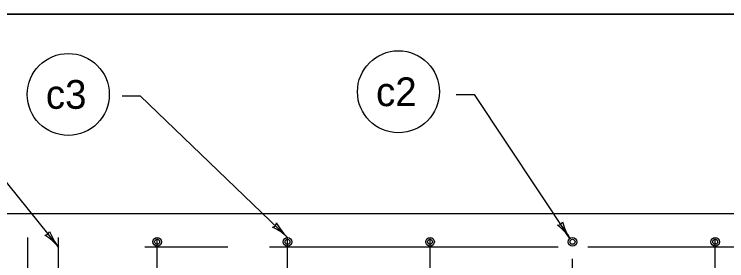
# Model space of a CAD drawing. Extents: x 1007 to 1035.5, y 1000.5 to 1021.5.
# Drawn here: x 1009.939 to 1014.891, y 1019.785 to 1021.5 of the extents above; entities that cross this region are included whole.
import ezdxf

# ---------------------------------------------------------------- set-up
doc = ezdxf.new("R2010")
doc.units = 0
for name, color, linetype in [('Level 1', 7, 'Continuous'), ('Level 10', 7, 'Continuous'), ('Level 11', 7, 'Continuous')]:
    doc.layers.add(name, color=color, linetype=linetype)

msp = doc.modelspace()

# ---------------------------------------------------------------- linework, layer by layer
at = {"layer": 'Level 1'}
for p, q in [((1009.3867, 1020.9418), (1010.2477, 1019.8795)), ((1013.0115, 1020.9418), (1013.1365, 1020.9418)), ((1013.1365, 1020.9418), (1013.8013, 1019.9408)), ((1010.6888, 1020.9324), (1010.8138, 1020.9324)), ((1010.8138, 1020.9324), (1011.8382, 1019.9473)), ((1009.8894, 1020.1141), (1020.0144, 1020.1141)), ((1010.0337, 1019.3057), (1010.0337, 1019.9473)), ((1010.2477, 1018.8762), (1010.2477, 1019.9473)), ((1010.9322, 1019.0307), (1010.9322, 1019.9473)), ((1011.8384, 1019.5528), (1011.8384, 1019.9473)), ((1012.8292, 1018.5733), (1012.8292, 1019.9473)), ((1014.8107, 1019.0307), (1014.8107, 1019.9473)), ((1010.8477, 1019.8819), (1011.4237, 1019.8819)), ((1011.7129, 1019.8819), (1013.7198, 1019.8819)), ((1013.9263, 1019.8819), (1017.2158, 1019.8819)), ((1013.8199, 1019.0307), (1013.8199, 1019.7993))]:
    msp.add_line(p, q, dxfattribs=at)
for centre, radius in [((1012.6098, 1020.9608), 0.285), ((1010.315, 1020.9422), 0.285), ((1010.9322, 1019.9174), 0.0299), ((1010.9322, 1019.9174), 0.0171), ((1011.8385, 1019.9174), 0.0299), ((1011.8385, 1019.9174), 0.0171), ((1012.8292, 1019.9174), 0.0299), ((1012.8292, 1019.9174), 0.0171), ((1013.82, 1019.9174), 0.0299), ((1013.82, 1019.9174), 0.0171), ((1014.8107, 1019.9174), 0.0299), ((1014.8107, 1019.9174), 0.0171)]:
    msp.add_circle(centre, radius, dxfattribs=at)
for centre, radius, start, end in [((1011.731, 1020.0504), 0.0313, 274.8936, 357.0103), ((1012.1091, 1020.2291), 0.3909, 207.4662, 226.1129), ((1013.7191, 1020.0646), 0.0313, 262.3655, 344.4822), ((1014.127, 1020.157), 0.3909, 194.938, 213.5848), ((1011.5672, 1019.6656), 0.3909, 46.119, 64.7878), ((1013.4757, 1019.7245), 0.3909, 33.5909, 52.2597), ((1010.1541, 1019.995), 0.0313, 267.8009, 349.9176), ((1009.944, 1019.6333), 0.3909, 39.0263, 57.6951), ((1010.5514, 1020.1257), 0.3909, 200.3734, 219.0202), ((1011.5672, 1019.6656), 0.3909, 46.1068, 46.119), ((1013.4757, 1019.7245), 0.3909, 33.5787, 33.5909), ((1009.944, 1019.6333), 0.3909, 39.0141, 39.0263)]:
    msp.add_arc(centre, radius, start, end, dxfattribs=at)
at = {"layer": 'Level 10'}
msp.add_line((1007, 1021.5), (1035.5, 1021.5), dxfattribs=at)
at = {"layer": 'Level 11'}
msp.add_lwpolyline([(1007, 1000.5), (1035.5, 1000.5), (1035.5, 1021.5), (1007, 1021.5)], close=True, dxfattribs=at)

# ---------------------------------------------------------------- texts
at = {"layer": 'Level 1'}
for s, p in [('c3', (1010.1591, 1020.8422)), ('c2', (1012.4539, 1020.8608))]:
    msp.add_text(s, height=0.2, dxfattribs=at).set_placement(p)

doc.saveas('drawing.dxf')
